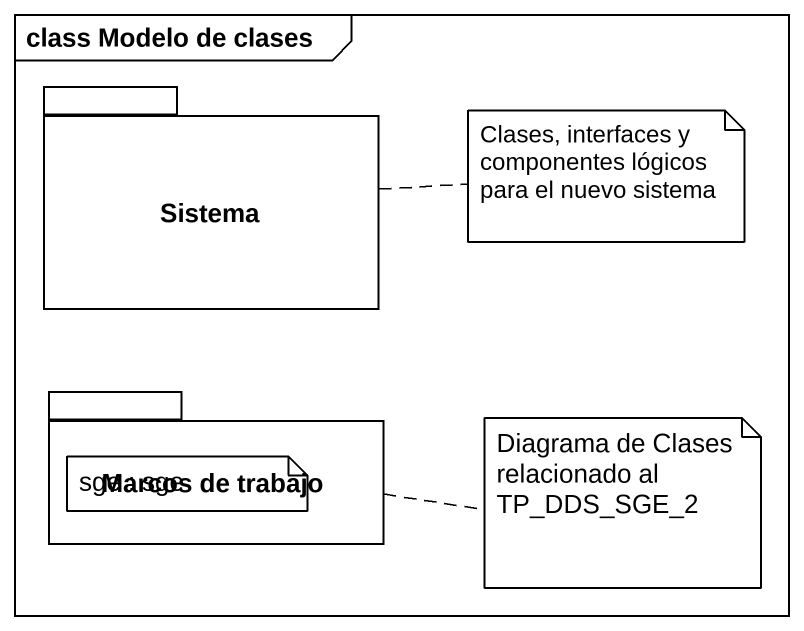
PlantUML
@startuml
mainframe class Modelo de clases
package Sistema {
}
package "Marcos de trabajo" as Marcos_de_trabajo {
}
note right of Sistema : Clases, interfaces y componentes lógicos para el nuevo sistema
note as N2
  sge : sge
end note
note right of Marcos_de_trabajo : Diagrama de Clases relacionado al TP_DDS_SGE_2
@enduml
